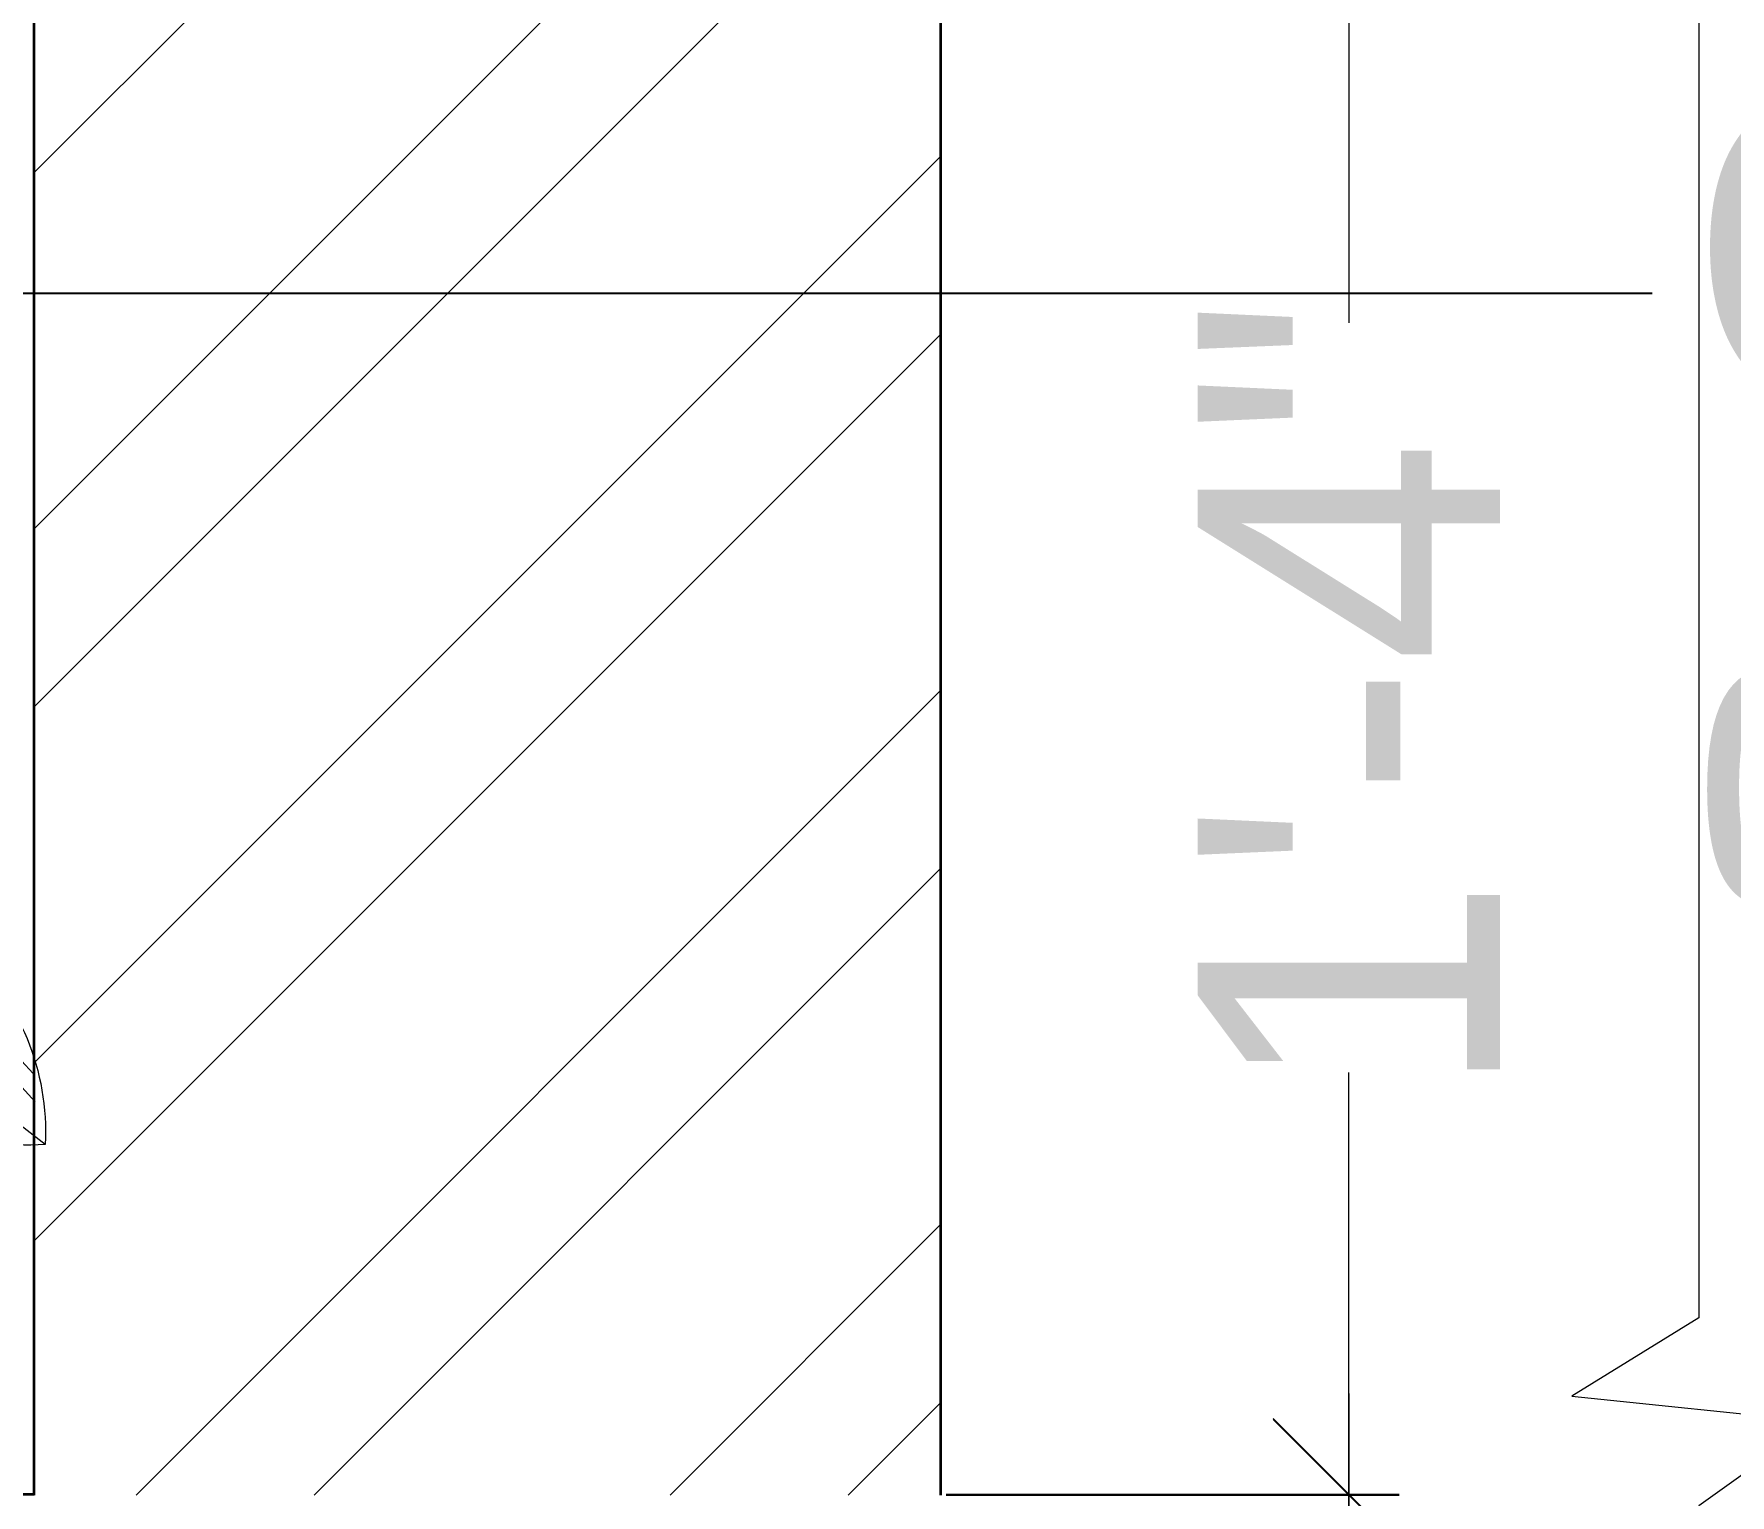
# Model space of a CAD drawing. Header units: millimetres. Extents: x 56222 to 3066687, y -650199 to -121287.
# Drawn here: x 141701.72 to 141718.57, y -185249.26 to -185234.76 of the extents above; entities that cross this region are included whole.
import ezdxf
from ezdxf import colors
from ezdxf.entities.mleader import LeaderData, LeaderLine
from ezdxf.math import Vec2, Vec3

# ---------------------------------------------------------------- set-up
doc = ezdxf.new("R2010")
doc.units = ezdxf.units.MM
doc.header["$MEASUREMENT"] = 0
doc.header["$PDMODE"] = 35
doc.linetypes.add('DASHED', pattern=[0.75, 0.5, -0.25])
doc.layers.get('Defpoints').update_dxf_attribs({"color": 220})
doc.layers.add('AR HATCH-7', color=7, linetype='Continuous')
for name, color, linetype, lineweight in [('FURNITURE', 32, 'Continuous', 9), ('furniture dimensions', 1, 'DASHED', 0), ('Text', 7, 'Continuous', 15), ('wall', 7, 'Continuous', 30)]:
    doc.layers.add(name, color=color, linetype=linetype, lineweight=lineweight)
doc.layers.add('hatch', color=250, linetype='Continuous', lineweight=9, transparency=0.5)
doc.styles.add('century g', font='GOTHIC.TTF')
doc.styles.add('style4', font='ARIALN.TTF')
doc.dimstyles.new('Archana', dxfattribs={"dimtxt": 2, "dimasz": 0.75, "dimexe": 0.5, "dimexo": 0.5, "dimgap": 0, "dimtad": 0, "dimzin": 0, "dimdsep": 46, "dimlunit": 4, "dimtxsty": 'century g', "dimblk": 'OBLIQUE', "dimcen": 0, "dimdle": 1, "dimclrd": 256, "dimclre": 256, "dimclrt": 256, "dimadec": 0, "dimazin": 0, "dimtfac": 1, "dimtofl": 0, "dimtmove": 1, "dimatfit": 3, "dimfxl": 1, "dimfxlon": 1, "dimtolj": 1, "dimtzin": 0, "dimlwd": -1, "dimlwe": -1, "dimarcsym": 0})

# ---------------------------------------------------------------- blocks, each defined once
blk = doc.blocks.new('RH')
at = {"color": 251, "true_color": 0x636466}
for p, q in [((137588.9421471866, 17688.33479975404), (137589.1436710019, 17688.33479975404)), ((137588.9421471866, 17688.33479975404), (137588.9626508127, 17688.16759033459)), ((137588.9421471866, 17688.33034896398), (137589.1436710019, 17688.33034896398)), ((137589.1436710019, 17688.33479975404), (137589.1231673759, 17688.16759033459)), ((137588.9421471866, 17688.3258981739), (137589.1436710019, 17688.3258981739)), ((137588.9576502653, 17688.2146633137), (137588.9576502653, 17688.19966444574)), ((137589.1281679233, 17688.2146633137), (137589.1281679233, 17688.19966444574)), ((137588.9707629957, 17688.16031242687), (137589.1150551928, 17688.16031242687))]:
    blk.add_line(p, q, dxfattribs=at)
for points in [[(137589.0256486894, 17688.69030151316), (137589.020074177, 17688.65878648929), (137589.0181701012, 17688.64166998004), (137589.0207088444, 17688.62962501762), (137589.0226129201, 17688.60870477072), (137589.0256486894, 17688.58968639266)], [(137589.0391150085, 17688.62899104657), (137589.0403843434, 17688.64293787782), (137589.0365761918, 17688.64800942463), (137589.0365761918, 17688.66068835811), (137589.0365761918, 17688.67083145171)], [(137589.0226129201, 17688.60870477072), (137589.0143619496, 17688.62708922206), (137589.0061109054, 17688.64547362907), (137589.0016680864, 17688.66259018263)], [(137589.025151737, 17688.59729377934), (137589.0340374486, 17688.61441028857), (137589.0403843434, 17688.63279473991), (137589.0441924949, 17688.63976811121), (137589.0454619033, 17688.65054522019), (137589.0454619033, 17688.65942046033)], [(137589.1549400267, 17688.6656744074), (137589.1310982277, 17688.64432398488), (137589.1190330944, 17688.63203443851), (137589.1135940301, 17688.62099166179), (137589.1021763403, 17688.60335877793), (137589.0928230816, 17688.58652336434)], [(137589.1021763403, 17688.60335877793), (137589.1070355804, 17688.6229152181), (137589.1118947351, 17688.64247166887), (137589.1189669749, 17688.65867964438)], [(137589.0131769876, 17688.57468639266), (137589.0010333454, 17688.59792770607), (137589.0016680864, 17688.60807084398), (137588.9997640107, 17688.6245534265), (137588.9959558591, 17688.63976811121), (137588.9972251939, 17688.65371494248)], [(137589.0737513719, 17688.58242297031), (137589.0785468483, 17688.60820339124), (137589.085308269, 17688.61579083703), (137589.0939862697, 17688.62993273699), (137589.1003836239, 17688.64425274079), (137589.1099925545, 17688.65444066324)], [(137589.1276822382, 17688.60912948688), (137589.1372911689, 17688.61931740932), (137589.1374264351, 17688.62565809607), (137589.1452540519, 17688.63563225109), (137589.1515161126, 17688.64361153329)], [(137589.0381842488, 17688.57468639266), (137589.0473659792, 17688.59222218822), (137589.0499047959, 17688.59729377934), (137589.0511741308, 17688.60933874176), (137589.0537129475, 17688.61567818635), (137589.0543476149, 17688.62582132428), (137589.0549823559, 17688.6359644622)], [(137589.0971287299, 17688.59281468267), (137589.1146861169, 17688.6007939635), (137589.1310290809, 17688.61133809226), (137589.1383300083, 17688.61447279875), (137589.1459820996, 17688.62216714568), (137589.1514614231, 17688.62914904374)], [(137589.2348557698, 17688.6250897119), (137589.2110139708, 17688.60373928937), (137589.1989488375, 17688.59144974302), (137589.1935097732, 17688.5804069663), (137589.1820920834, 17688.56277408244), (137589.1727388247, 17688.54593866883)], [(137589.153667115, 17688.54183827481), (137589.1584625914, 17688.56761869572), (137589.1652240121, 17688.57520614152), (137589.1739020128, 17688.58934804149), (137589.1802993669, 17688.60366804529), (137589.1899082976, 17688.61385596773)], [(137589.1820920834, 17688.56277408244), (137589.1869513234, 17688.5823305226), (137589.1918104782, 17688.60188697336), (137589.198882718, 17688.61809494887)], [(137588.9346435729, 17688.56665232608), (137588.921175307, 17688.58045582461), (137588.905707143, 17688.59224594883), (137588.9002790408, 17688.59804815807), (137588.8904430848, 17688.60263198228), (137588.8820152007, 17688.60541418609)], [(137588.9601968576, 17688.57194098766), (137588.9464232351, 17688.58615702162), (137588.9424031439, 17688.59015770819), (137588.9313632173, 17688.59513890824), (137588.9261391786, 17688.59953704058), (137588.9167062602, 17688.60331938107), (137588.9072733648, 17688.60710179149)], [(137588.9089212012, 17688.58984821582), (137588.8960752696, 17688.59542561232), (137588.8900655772, 17688.59339923525), (137588.8780257249, 17688.59737381809), (137588.8683938935, 17688.60055346768)], [(137589.0934238704, 17688.56698419073), (137589.1114729823, 17688.57511055853), (137589.1166012548, 17688.57753284041), (137589.1250360252, 17688.58622461692), (137589.1309470347, 17688.58964428292), (137589.1377083973, 17688.59723177418), (137589.1444698181, 17688.60481921998)], [(137589.2075979813, 17688.56854479137), (137589.217206912, 17688.57873271381), (137589.2173421782, 17688.58507340056), (137589.225169795, 17688.5950475556), (137589.2314318557, 17688.60302683778)], [(137588.8464796741, 17688.59628022625), (137588.8746586905, 17688.58110739021), (137588.8903155546, 17688.57393361842), (137588.9025492346, 17688.57256855031), (137588.9230118856, 17688.56781858748), (137588.9420232938, 17688.56473947156)], [(137589.0256486894, 17688.58968639266), (137589.0277798455, 17688.56156131548), (137589.0320909882, 17688.55294919216), (137589.0428687716, 17688.53859574192), (137589.04358732, 17688.51706550009), (137589.0364020574, 17688.49697059), (137589.0452040354, 17688.45838366843)], [(137589.177044473, 17688.55222998718), (137589.19460186, 17688.560209268), (137589.2109448239, 17688.57075339676), (137589.2182457513, 17688.57388810324), (137589.2258978427, 17688.58158245017), (137589.2313771662, 17688.58856434824)], [(137589.0928230816, 17688.58652336434), (137589.0638647882, 17688.56423653592), (137589.0428687716, 17688.53859574192)], [(137588.9230118856, 17688.56781858748), (137588.9029675935, 17688.56574665116), (137588.8829233204, 17688.563674631), (137588.8652767943, 17688.56482143687)], [(137588.9420232938, 17688.56473947156), (137589.0153047476, 17688.55391284181)], [(137589.1733396135, 17688.52639949524), (137589.1913887254, 17688.53452586302), (137589.1965169979, 17688.5369481449), (137589.2049517683, 17688.54563992143), (137589.2108627778, 17688.54905958741), (137589.2176241404, 17688.55664707867), (137589.2243855611, 17688.56423452447)], [(137588.9523575995, 17688.54819421639), (137588.9264809834, 17688.54394834388), (137588.917048088, 17688.5477307543), (137588.9007994211, 17688.55108960133), (137588.8851578553, 17688.55224288774), (137588.8723119237, 17688.55782028424)], [(137589.0184625629, 17688.54759180844), (137588.9924521981, 17688.54426200084), (137588.9844945084, 17688.53794050438), (137588.9698844639, 17688.53007617792), (137588.955225581, 17688.52449892036), (137588.9445105377, 17688.51548153937)], [(137589.0549772553, 17688.54480006705), (137589.0809502734, 17688.54840964177), (137589.0902875066, 17688.54439688466), (137589.106448853, 17688.54064030254), (137589.1220574063, 17688.53910351521), (137589.1347625986, 17688.53321255577)], [(137589.1727388247, 17688.54593866883), (137589.1630326346, 17688.51370029048), (137589.1552758276, 17688.47244113653)], [(137589.0132901442, 17688.52878251746), (137589.0428687716, 17688.53859574192), (137589.0649024238, 17688.52800618797)], [(137588.9307527998, 17688.47124132119), (137588.9534174079, 17688.49383750365), (137588.9663696204, 17688.50518830034), (137588.9777023258, 17688.50999414289), (137588.9959527082, 17688.52039634355), (137589.0132901442, 17688.52878251746)], [(137589.1596432512, 17688.49413026592), (137589.1318450666, 17688.50999005319), (137589.116368964, 17688.51754588818), (137589.1041724675, 17688.519210763), (137589.0838325443, 17688.52446145429), (137589.0649024238, 17688.52800618797)], [(137589.0838325443, 17688.52446145429), (137589.1039216457, 17688.52604087432), (137589.1240107303, 17688.52762037863), (137589.1416237991, 17688.52604086764)], [(137588.9959527082, 17688.52039634355), (137588.9761527567, 17688.51665088141), (137588.9563527994, 17688.51290550503), (137588.9397707988, 17688.50676121494)], [(137589.006765392, 17688.52483956137), (137588.997805936, 17688.50776153725), (137588.986354418, 17688.49204104562), (137588.9828118297, 17688.48492908429), (137588.9746970386, 17688.47772438844), (137588.9674164356, 17688.47264869074)], [(137589.0327640687, 17688.52707766587), (137589.0236299519, 17688.50951702213), (137589.020921521, 17688.50453394785), (137589.0117666329, 17688.49660423446), (137589.008018147, 17688.49089608225), (137589.0000604151, 17688.48457464621), (137588.9921027254, 17688.47825314973)], [(137589.0465576061, 17688.5212528248), (137589.0599782151, 17688.50670306371), (137589.0638989179, 17688.50260492786), (137589.0748132796, 17688.49735430519), (137589.0799278137, 17688.49282929806), (137589.0892650717, 17688.4888166103), (137589.0986023048, 17688.48480385319)], [(137589.0722329803, 17688.52591280918), (137589.0853584486, 17688.51178295283), (137589.1005326213, 17688.49961678638), (137589.1058167011, 17688.49368311745), (137589.1155372066, 17688.4888592967), (137589.1238942766, 17688.48587110823)], [(137588.8889781841, 17688.46719059205), (137588.8762414338, 17688.4828060254), (137588.8635047561, 17688.49842150471), (137588.8501947004, 17688.51006441944)], [(137588.9236176881, 17688.46037945206), (137588.9082837914, 17688.48165145972), (137588.8989319195, 17688.48562998128), (137588.8850507861, 17688.49471926986), (137588.8731564492, 17688.50494244946), (137588.8601198778, 17688.5100584165)], [(137589.0426709576, 17688.45506823498), (137589.0679124313, 17688.46922845121), (137589.0679124313, 17688.50359305025), (137589.0841030777, 17688.51774321316)], [(137589.169544406, 17688.49106377388), (137589.1921535567, 17688.50434733522), (137589.2023157054, 17688.50421741751), (137589.218683306, 17688.5069382037), (137589.2336899568, 17688.51149770815), (137589.2476826342, 17688.51092299621)], [(137589.0973783721, 17688.50209267117), (137589.1100835643, 17688.49620171172), (137589.1161411746, 17688.49807999907), (137589.1280798637, 17688.493811152), (137589.137630765, 17688.49039609225)], [(137589.2039896526, 17688.48332996138), (137589.2219413787, 17688.49248430997), (137589.2398930568, 17688.50163872991), (137589.2567676884, 17688.50692662649)], [(137588.8146747217, 17688.50104675495), (137588.8453457596, 17688.49190567429), (137588.8615003225, 17688.48593654598), (137588.8711300285, 17688.47826874988), (137588.8889781841, 17688.46719059205), (137588.9046189743, 17688.45595314225)], [(137588.9887487668, 17688.49525762563), (137588.9780337235, 17688.48624024464), (137588.971695535, 17688.48646378806), (137588.961294658, 17688.47921278051), (137588.9529739999, 17688.47341200486)], [(137589.2856364424, 17688.48435269892), (137589.2538833413, 17688.48835426008), (137589.23669336, 17688.48940541925), (137589.2247894353, 17688.48627126676), (137589.2039896526, 17688.48332996138), (137589.185145626, 17688.4793528696)], [(137588.8634475014, 17688.46153054277), (137588.85041093, 17688.46664650981), (137588.8475839874, 17688.47232374512), (137588.8362497347, 17688.47800618046), (137588.8271823802, 17688.48255210489)], [(137589.0429263777, 17688.39472890738), (137589.0274357789, 17688.43284232435), (137589.0092212374, 17688.44497104807), (137588.9910067696, 17688.48135713061)], [(137589.185145626, 17688.4793528696), (137589.1552758276, 17688.47244113653), (137589.143442206, 17688.45553250082), (137589.1077689806, 17688.44466341525), (137589.1214013357, 17688.42542183454), (137589.1288920061, 17688.40224477744), (137589.1443956603, 17688.38647564486)], [(137589.1927189193, 17688.48022723902), (137589.2102558365, 17688.47220306946), (137589.2289329687, 17688.46677758754), (137589.2360869618, 17688.46332066581), (137589.2469138366, 17688.4625883685), (137589.2557781119, 17688.46302940248)], [(137589.2755330014, 17688.48133503942), (137589.2951617694, 17688.47878165666), (137589.3007716803, 17688.47794767367), (137589.3113614605, 17688.47206984357), (137589.3180093245, 17688.47050777716), (137589.3266776715, 17688.46520251465), (137589.3353460608, 17688.45989731243)], [(137588.8980411227, 17688.45980686281), (137588.8787575354, 17688.45953480182), (137588.8594783243, 17688.4621005655), (137588.8515377883, 17688.46182161297), (137588.8413347371, 17688.46551691032), (137588.8334007722, 17688.46949460909)], [(137588.9992101316, 17688.44632223817), (137589.023388062, 17688.46922845121), (137589.0437906877, 17688.46457963179)], [(137589.0811089022, 17688.47099266067), (137589.059860758, 17688.45562571345), (137589.0558967795, 17688.44626766783), (137589.0468290813, 17688.4323724212), (137589.0366244047, 17688.42046220597), (137589.0315287103, 17688.40741769712)], [(137589.2250708981, 17688.46785633861), (137589.2390635754, 17688.46728162668), (137589.2439396195, 17688.47133709197), (137589.2566028889, 17688.47196714145), (137589.2667334513, 17688.47247117837)], [(137588.9947542921, 17688.46531404792), (137588.973506148, 17688.44994710068), (137588.9695421695, 17688.44058905508), (137588.9604744712, 17688.42669380843), (137588.9502697947, 17688.41478359321), (137588.9497671553, 17688.41349688272)], [(137589.0679124313, 17688.40656352635), (137589.0760077913, 17688.43486380785), (137589.090174616, 17688.45912116665)], [(137589.103481382, 17688.45981969061), (137589.103860918, 17688.44002918154), (137589.1038663121, 17688.43435762106), (137589.0996203518, 17688.42301459889), (137589.0990592829, 17688.41620876682), (137589.0950952385, 17688.40685075412), (137589.09113126, 17688.39749270852)], [(137589.1707870824, 17688.46608740769), (137589.1887574778, 17688.4577884206), (137589.1939489638, 17688.45550476102), (137589.206042122, 17688.45483554022), (137589.212499895, 17688.4526148836), (137589.2226620399, 17688.45248503943), (137589.2328241885, 17688.45235512174)], [(137589.2611722156, 17688.46086235177), (137589.2732255108, 17688.43757405494), (137589.2818939001, 17688.43226885273), (137589.294294248, 17688.42124467916), (137589.304563163, 17688.40938980526), (137589.3167099456, 17688.40241979913)], [(137589.3629848718, 17688.40467888048), (137589.3339832305, 17688.4182131599), (137589.3188770192, 17688.42648375676), (137589.3104740835, 17688.43547914498), (137589.2944407542, 17688.4490517123), (137589.2806143187, 17688.46245858672)], [(137588.9124099517, 17688.43802436861), (137588.8926188765, 17688.43767559903), (137588.8869473145, 17688.43767902182), (137588.8756109067, 17688.44194261066), (137588.868805955, 17688.4425142591), (137588.8594541161, 17688.4464928465), (137588.8501022442, 17688.45047136805)], [(137588.9552812232, 17688.4466790094), (137588.9525539386, 17688.44901392643), (137588.9046189743, 17688.45595314225)], [(137588.9669187141, 17688.43656889925), (137588.9667207634, 17688.43688524703), (137588.9667207634, 17688.45709972748)], [(137589.0171267719, 17688.45414107784), (137589.0175063079, 17688.43435056878), (137589.017511702, 17688.4286790083), (137589.0132657418, 17688.41733598613), (137589.0127046729, 17688.41053015407), (137589.0087406285, 17688.40117214135), (137589.00477665, 17688.39181409575)], [(137589.0406110092, 17688.36198660535), (137589.0497043981, 17688.39267181669), (137589.0556484057, 17688.4088356395), (137589.0633012223, 17688.4184772542), (137589.0743516204, 17688.43634261001), (137589.0855647417, 17688.45200085094)], [(137589.2865568737, 17688.45768309367), (137589.3056723917, 17688.45512815068), (137589.3243679827, 17688.4497666209), (137589.3322637574, 17688.44887967873), (137589.3418156266, 17688.44372999233), (137589.3490815171, 17688.43863325573)], [(137589.32052508, 17688.45091178154), (137589.3326718626, 17688.44394177543), (137589.3346368977, 17688.43791174699), (137589.3450167566, 17688.43063068379), (137589.3533206002, 17688.42480586376)], [(137588.9684154431, 17688.40076848089), (137588.9692937956, 17688.40315702674), (137588.9769466122, 17688.41279864144), (137588.9879970104, 17688.43066399725), (137588.9992101316, 17688.44632223817)], [(137589.0522821452, 17688.3333390946), (137589.0780316129, 17688.36815596031), (137589.090174616, 17688.40049916449), (137589.0861268992, 17688.42273508412), (137589.1144606222, 17688.44497104807)], [(137589.0817212516, 17688.44541701636), (137589.0820232902, 17688.42613387525), (137589.0794875007, 17688.40685069875), (137589.0797787971, 17688.39891060603), (137589.0760993657, 17688.38870182255), (137589.0721340057, 17688.38076168352)], [(137589.2134069679, 17688.41304816935), (137589.1867955609, 17688.42239668821), (137589.1771769966, 17688.42190899829), (137589.1597027242, 17688.41780632235), (137589.1396980041, 17688.42579874383), (137589.124183263, 17688.44045228327), (137589.1107505908, 17688.44556121288)], [(137589.2944407542, 17688.4490517123), (137589.3047533073, 17688.43173935213), (137589.3150657817, 17688.41442695709), (137589.3265272322, 17688.4009603242)], [(137588.9953666416, 17688.43973840361), (137588.9956686801, 17688.42045526248), (137588.9931328907, 17688.40117208598), (137588.9934241871, 17688.39323199326), (137588.9897447557, 17688.38302320979), (137588.9857793957, 17688.37508307075)], [(137589.0743516204, 17688.43634261001), (137589.0587560062, 17688.42358159966), (137589.043160346, 17688.41082066187), (137589.0315381369, 17688.39749252238)], [(137589.2046818064, 17688.43049565907), (137589.2308437916, 17688.43227813513), (137589.2398772038, 17688.42762156907), (137589.2557359209, 17688.42274282693), (137589.2711985977, 17688.42011713197), (137589.2834602225, 17688.41335119727)], [(137588.9313452217, 17688.42449933791), (137588.9100970776, 17688.40913239067), (137588.9061330991, 17688.39977434507), (137588.8970654008, 17688.38587909842), (137588.8868607243, 17688.37396888321), (137588.8817650299, 17688.36092437435)], [(137588.9879970104, 17688.43066399725), (137588.9724013961, 17688.41790298689), (137588.9622776286, 17688.40961935116)], [(137588.8479632008, 17688.41630126936), (137588.8293754616, 17688.40949654686), (137588.8240859825, 17688.40745007711), (137588.815046854, 17688.3993886576), (137588.8089048062, 17688.39640379608), (137588.8016143044, 17688.38932321466), (137588.7943237481, 17688.38224268278)], [(137588.8471545398, 17688.39676959459), (137588.8695767384, 17688.41464928307), (137588.9024227766, 17688.42217687278)], [(137588.9537177015, 17688.41332636783), (137588.9540972374, 17688.39353585877), (137588.9541026315, 17688.3878642983), (137588.9498566713, 17688.37652127613), (137588.9492956024, 17688.36971544406), (137588.945331558, 17688.36035743136), (137588.9413675795, 17688.35099938576)], [(137589.0800513524, 17688.41082075733), (137589.0749556579, 17688.39777624847), (137589.0692828242, 17688.39494048353), (137589.0636180157, 17688.38359741078), (137589.0590861927, 17688.37452300015)], [(137589.1444342149, 17688.40602401476), (137589.1627095903, 17688.39842013738), (137589.1679054106, 17688.39614635697), (137589.1765866843, 17688.38770077715), (137589.1825936048, 17688.38445253833), (137589.1895704016, 17688.37706265637), (137589.196547255, 17688.36967282153)], [(137589.194634387, 17688.40759560499), (137589.2070035135, 17688.39214202902), (137589.210627707, 17688.38777947831), (137589.2211477215, 17688.3817776766), (137589.2259329343, 17688.37690572763), (137589.2349663761, 17688.37224922902), (137589.2439997883, 17688.36759266296)], [(137589.3055438752, 17688.3726230186), (137589.2789241552, 17688.39038991001), (137589.264014968, 17688.3990106135), (137589.2519649436, 17688.40152522041), (137589.2320424967, 17688.40818692768), (137589.2134069679, 17688.41304816935)], [(137589.2205729928, 17688.41044675023), (137589.2326770979, 17688.39543271016), (137589.2469623495, 17688.38223412269), (137589.2518180786, 17688.3759450988), (137589.2611770442, 17688.37045262791), (137589.2693044228, 17688.36688673326)], [(137589.2320424967, 17688.40818692768), (137589.2521928797, 17688.40835613379), (137589.2723432516, 17688.40852542512), (137589.2898025353, 17688.40571678505)], [(137588.8664721285, 17688.39948512516), (137588.8598315181, 17688.37411725199), (137588.8525409618, 17688.36703672011), (137588.8428665284, 17688.35355686962), (137588.8354539801, 17688.33973504707), (137588.8251359389, 17688.33026597432)], [(137588.8908473287, 17688.31549328258), (137588.8999407177, 17688.34617849392), (137588.9058847252, 17688.36234231673), (137588.9135375419, 17688.37198393144), (137588.9245879399, 17688.38984928725), (137588.9358010612, 17688.40550752818)], [(137588.9319575712, 17688.3989236936), (137588.9322596097, 17688.37964055247), (137588.9297238202, 17688.36035737599), (137588.9300151166, 17688.35241728327), (137588.9263356853, 17688.34220849978), (137588.9223703253, 17688.33426836074)], [(137588.9936967423, 17688.40514214456), (137588.9886010479, 17688.3920976357), (137588.9829282141, 17688.38926187076), (137588.9772634057, 17688.37791879801), (137588.9727315827, 17688.36884438738)], [(137588.779495856, 17688.32230010425), (137588.8048140798, 17688.341877118), (137588.8177333709, 17688.35326537108), (137588.8239539806, 17688.36388753434), (137588.8366125234, 17688.38065188723), (137588.8471545398, 17688.39676959459)], [(137588.8424067645, 17688.3908048713), (137588.8243200704, 17688.38411142239), (137588.8072598336, 17688.37477228757), (137588.7997520134, 17688.37217179489), (137588.7915653988, 17688.36504881669), (137588.7855972395, 17688.35847987748)], [(137588.9245879399, 17688.38984928725), (137588.9089923258, 17688.3770882769), (137588.8933966655, 17688.3643273391), (137588.8817744564, 17688.35099919962)], [(137589.0055739064, 17688.39369623555), (137589.0087171415, 17688.3768527756), (137589.0200819443, 17688.358564406), (137589.0209977865, 17688.33479975404)], [(137589.0285609829, 17688.3538333438), (137589.0112451327, 17688.39039192425), (137589.008546273, 17688.39196440116)], [(137589.0643144608, 17688.37689873352), (137589.0942222591, 17688.39039192425), (137589.1266036254, 17688.39241336344), (137589.1387466284, 17688.38432756239)], [(137589.1252139051, 17688.39002580211), (137589.1307488939, 17688.36439397432), (137589.1377257474, 17688.35700413947), (137589.1468069071, 17688.34311768677), (137589.1536134866, 17688.32898760798), (137589.1635114668, 17688.31908027241)], [(137588.8366125234, 17688.38065188723), (137588.8303567817, 17688.3614964112), (137588.8241011243, 17688.34234091846), (137588.8158794076, 17688.32668466027)], [(137589.2087634485, 17688.30914395468), (137589.1843174325, 17688.32979980661), (137589.1719038187, 17688.34173725136), (137589.1661493925, 17688.35261902123), (137589.1542292694, 17688.36991621462), (137589.1443956603, 17688.38647564486)], [(137589.1488804781, 17688.38031076833), (137589.1666601014, 17688.37283977407), (137589.1832995742, 17688.36277006377), (137589.1906876416, 17688.35984664339), (137589.1985578719, 17688.35237556909), (137589.2042357419, 17688.3455541558)], [(137589.2439891632, 17688.38492474667), (137589.256250788, 17688.37815881196), (137589.2624250264, 17688.37960842772), (137589.2740355845, 17688.37451428487), (137589.2833239825, 17688.37043899195)], [(137588.810757117, 17688.37673399654), (137588.8004390758, 17688.36726492378), (137588.7998472853, 17688.36095046502), (137588.7913213307, 17688.35156625209), (137588.7845006027, 17688.34405892111)], [(137589.0453370371, 17688.33586163904), (137589.0503880115, 17688.34279858083), (137589.0583216236, 17688.36241249686), (137589.0712234833, 17688.36487074493), (137589.0813255057, 17688.37496087835)], [(137588.9302876719, 17688.36432743456), (137588.9251919774, 17688.35128292571), (137588.9195191438, 17688.34844716076), (137588.9138543353, 17688.337104088), (137588.9093225122, 17688.32802967737)], [(137588.9542563992, 17688.35630799258), (137588.9577262515, 17688.36801684535)], [(137589.015618063, 17688.33454818221), (137589.0285609829, 17688.3538333438), (137589.0371202409, 17688.36999057782)], [(137589.0558328661, 17688.3681229571), (137589.0579349436, 17688.36395778269), (137589.062859168, 17688.3442791466), (137589.062859168, 17688.33514263032)], [(137589.0762745313, 17688.36487074493), (137589.0737489705, 17688.35099681702), (137589.0743803974, 17688.34279858083), (137589.0712234833, 17688.33586163904)], [(137589.1542292694, 17688.36991621462), (137589.1596489813, 17688.35050762663), (137589.1650686084, 17688.33109902557), (137589.172604096, 17688.3151011672)], [(137589.1798905922, 17688.36488149357), (137589.1897885726, 17688.354974158), (137589.1901061536, 17688.34863998498), (137589.1982174087, 17688.33889509424), (137589.2047063787, 17688.33109922253)], [(137589.0406110092, 17688.36198660535), (137589.0327094538, 17688.34595177247), (137589.0300331871, 17688.33479975404)], [(137589.0729693875, 17688.3512052273), (137589.0703292142, 17688.32877863153), (137589.0704408833, 17688.32822065701)], [(137589.0376460314, 17688.34196044394), (137589.0368030383, 17688.33479975404)], [(137589.0209977865, 17688.33479975404), (137589.0218049476, 17688.33536439202)], [(137588.9516009975, 17688.32340540412), (137588.9570089075, 17688.31476083818), (137588.9537641963, 17688.30935797568), (137588.9575496636, 17688.29963279501), (137588.9543049524, 17688.28990764953), (137588.9570089075, 17688.27910188933), (137588.9526826259, 17688.27045732339), (137588.9570089075, 17688.26181272226), (137588.9537641963, 17688.24884583817), (137588.9591720483, 17688.24128181657), (137588.9555174203, 17688.22576396651)], [(137588.9564680932, 17688.32556656321), (137588.9618760032, 17688.31692199726), (137588.958631292, 17688.31151913476), (137588.9624167593, 17688.30179395408), (137588.9591720483, 17688.29206880861), (137588.9618760032, 17688.28126304841), (137588.9575497216, 17688.27261848245), (137588.9618760032, 17688.26397388133), (137588.958631292, 17688.25100699723), (137588.964039144, 17688.24344297565), (137588.9570096093, 17688.21359499442)], [(137588.9665732608, 17688.3258981739), (137588.971981758, 17688.30968774717), (137588.9708155621, 17688.30619233817), (137588.9743142077, 17688.29978411767), (137588.9708155621, 17688.29221077254), (137588.9708155621, 17688.28230714303), (137588.971981758, 17688.269490702), (137588.9760635016, 17688.26191735689), (137588.9713986601, 17688.25609169868), (137588.9760635016, 17688.24327522247), (137588.9725648559, 17688.23570187736), (137588.9778127953, 17688.22463312324), (137588.9766465995, 17688.21589461833), (137588.980145245, 17688.20366073961), (137588.9760635016, 17688.1966699568), (137588.9725648559, 17688.18676632728), (137588.9766465995, 17688.17919298217), (137588.9725648559, 17688.17336732396), (137588.9754804036, 17688.16754166575), (137588.9702324641, 17688.16404625676), (137588.9725648559, 17688.16055088293)], [(137588.9712381023, 17688.3258981739), (137588.9766465995, 17688.30968774717), (137588.9754804036, 17688.30619233817), (137588.9789790491, 17688.29978411767), (137588.9754804036, 17688.29221077254), (137588.9754804036, 17688.28230714303), (137588.9766465995, 17688.269490702), (137588.980728343, 17688.26191735689), (137588.9760635016, 17688.25609169868), (137588.980728343, 17688.24327522247), (137588.9772296974, 17688.23570187736), (137588.9824776368, 17688.22463312324), (137588.9813114409, 17688.21589461833), (137588.9848100865, 17688.20366073961), (137588.980728343, 17688.1966699568), (137588.9772296974, 17688.18676632728), (137588.9813114409, 17688.17919298217), (137588.9772296974, 17688.17336732396), (137588.980145245, 17688.16754166575), (137588.9748973056, 17688.16404625676), (137588.9772296974, 17688.16055088293)], [(137588.987822491, 17688.3258981739), (137588.9932309882, 17688.30968774717), (137588.9920647923, 17688.30619233817), (137588.9955634378, 17688.29978411767), (137588.9920647923, 17688.29221077254), (137588.9920647923, 17688.28230714303), (137588.9932309882, 17688.269490702), (137588.9973127317, 17688.26191735689), (137588.9926478902, 17688.25609169868), (137588.9973127317, 17688.24327522247), (137588.9938140861, 17688.23570187736), (137588.9990620255, 17688.22463312324), (137588.9978958296, 17688.21589461833), (137589.0013944752, 17688.20366073961), (137588.9973127317, 17688.1966699568), (137588.9938140861, 17688.18676632728), (137588.9978958296, 17688.17919298217), (137588.9938140861, 17688.17336732396), (137588.9967296338, 17688.16754166575), (137588.9914816943, 17688.16404625676), (137588.9938140861, 17688.16055088293)], [(137588.9954028801, 17688.3258981739), (137589.0008113772, 17688.30968774717), (137588.9996451813, 17688.30619233817), (137589.003143827, 17688.29978411767), (137588.9996451813, 17688.29221077254), (137588.9996451813, 17688.28230714303), (137589.0008113772, 17688.269490702), (137589.0048931207, 17688.26191735689), (137589.0002282794, 17688.25609169868), (137589.0048931207, 17688.24327522247), (137589.0013944752, 17688.23570187736), (137589.0066424146, 17688.22463312324), (137589.0054762188, 17688.21589461833), (137589.0089748643, 17688.20366073961), (137589.0048931207, 17688.1966699568), (137589.0013944752, 17688.18676632728), (137589.0054762188, 17688.17919298217), (137589.0013944752, 17688.17336732396), (137589.0043100229, 17688.16754166575), (137588.9990620834, 17688.16404625676), (137589.0013944752, 17688.16055088293)], [(137589.0000677216, 17688.3258981739), (137589.0054762188, 17688.30968774717), (137589.0043100229, 17688.30619233817), (137589.0078086684, 17688.29978411767), (137589.0043100229, 17688.29221077254), (137589.0043100229, 17688.28230714303), (137589.0054762188, 17688.269490702), (137589.0095579623, 17688.26191735689), (137589.0048931207, 17688.25609169868), (137589.0095579623, 17688.24327522247), (137589.0060593167, 17688.23570187736), (137589.0113072561, 17688.22463312324), (137589.0101410602, 17688.21589461833), (137589.0136397058, 17688.20366073961), (137589.0095579623, 17688.1966699568), (137589.0060593167, 17688.18676632728), (137589.0101410602, 17688.17919298217), (137589.0060593167, 17688.17336732396), (137589.0089748643, 17688.16754166575), (137589.0037269249, 17688.16404625676), (137589.0060593167, 17688.16055088293)], [(137589.0841103432, 17688.3258981739), (137589.0787018462, 17688.30968774717), (137589.079868042, 17688.30619233817), (137589.0763693965, 17688.29978411767), (137589.079868042, 17688.29221077254), (137589.079868042, 17688.28230714303), (137589.0787018462, 17688.269490702), (137589.0746201026, 17688.26191735689), (137589.0792849441, 17688.25609169868), (137589.0746201026, 17688.24327522247), (137589.0781187483, 17688.23570187736), (137589.0728708089, 17688.22463312324), (137589.0740370047, 17688.21589461833), (137589.0705383591, 17688.20366073961), (137589.0746201026, 17688.1966699568), (137589.0781187483, 17688.18676632728), (137589.0740370047, 17688.17919298217), (137589.0781187483, 17688.17336732396), (137589.0752032006, 17688.16754166575), (137589.0804511399, 17688.16404625676), (137589.0781187483, 17688.16055088293)], [(137589.0887751848, 17688.3258981739), (137589.0833666876, 17688.30968774717), (137589.0845328835, 17688.30619233817), (137589.0810342379, 17688.29978411767), (137589.0845328835, 17688.29221077254), (137589.0845328835, 17688.28230714303), (137589.0833666876, 17688.269490702), (137589.0792849441, 17688.26191735689), (137589.0839497856, 17688.25609169868), (137589.0792849441, 17688.24327522247), (137589.0827835897, 17688.23570187736), (137589.0775356503, 17688.22463312324), (137589.0787018462, 17688.21589461833), (137589.0752032006, 17688.20366073961), (137589.0792849441, 17688.1966699568), (137589.0827835897, 17688.18676632728), (137589.0787018462, 17688.17919298217), (137589.0827835897, 17688.17336732396), (137589.079868042, 17688.16754166575), (137589.0851159814, 17688.16404625676), (137589.0827835897, 17688.16055088293)], [(137589.0963555739, 17688.3258981739), (137589.0909470768, 17688.30968774717), (137589.0921132726, 17688.30619233817), (137589.088614627, 17688.29978411767), (137589.0921132726, 17688.29221077254), (137589.0921132726, 17688.28230714303), (137589.0909470768, 17688.269490702), (137589.0868653333, 17688.26191735689), (137589.0915301747, 17688.25609169868), (137589.0868653333, 17688.24327522247), (137589.0903639789, 17688.23570187736), (137589.0851160395, 17688.22463312324), (137589.0862822353, 17688.21589461833), (137589.0827835897, 17688.20366073961), (137589.0868653333, 17688.1966699568), (137589.0903639789, 17688.18676632728), (137589.0862822353, 17688.17919298217), (137589.0903639789, 17688.17336732396), (137589.0874484312, 17688.16754166575), (137589.0926963706, 17688.16404625676), (137589.0903639789, 17688.16055088293)], [(137589.1129399625, 17688.3258981739), (137589.1075314655, 17688.30968774717), (137589.1086976613, 17688.30619233817), (137589.1051990157, 17688.29978411767), (137589.1086976613, 17688.29221077254), (137589.1086976613, 17688.28230714303), (137589.1075314655, 17688.269490702), (137589.1034497219, 17688.26191735689), (137589.1081145634, 17688.25609169868), (137589.1034497219, 17688.24327522247), (137589.1069483676, 17688.23570187736), (137589.1017004282, 17688.22463312324), (137589.102866624, 17688.21589461833), (137589.0993679784, 17688.20366073961), (137589.1034497219, 17688.1966699568), (137589.1069483676, 17688.18676632728), (137589.102866624, 17688.17919298217), (137589.1069483676, 17688.17336732396), (137589.1040328199, 17688.16754166575), (137589.1092807592, 17688.16404625676), (137589.1069483676, 17688.16055088293)], [(137589.1176048041, 17688.3258981739), (137589.1121963069, 17688.30968774717), (137589.1133625028, 17688.30619233817), (137589.1098638572, 17688.29978411767), (137589.1133625028, 17688.29221077254), (137589.1133625028, 17688.28230714303), (137589.1121963069, 17688.269490702), (137589.1081145634, 17688.26191735689), (137589.1127794049, 17688.25609169868), (137589.1081145634, 17688.24327522247), (137589.111613209, 17688.23570187736), (137589.1063652696, 17688.22463312324), (137589.1075314655, 17688.21589461833), (137589.1040328199, 17688.20366073961), (137589.1081145634, 17688.1966699568), (137589.111613209, 17688.18676632728), (137589.1075314655, 17688.17919298217), (137589.111613209, 17688.17336732396), (137589.1086976613, 17688.16754166575), (137589.1139456007, 17688.16404625676), (137589.111613209, 17688.16055088293)], [(137589.1277099716, 17688.32556656321), (137589.1223020618, 17688.31692199726), (137589.1255467728, 17688.31151913476), (137589.1217613055, 17688.30179395408), (137589.1250060167, 17688.29206880861), (137589.1223020618, 17688.28126304841), (137589.1266283432, 17688.27261848245), (137589.1223020618, 17688.26397388133), (137589.1255467728, 17688.25100699723), (137589.120138921, 17688.24344297565), (137589.1271684556, 17688.21359499442)], [(137589.1325770675, 17688.32340540412), (137589.1271691575, 17688.31476083818), (137589.1304138687, 17688.30935797568), (137589.1266284013, 17688.29963279501), (137589.1298731124, 17688.28990764953), (137589.1271691575, 17688.27910188933), (137589.1314954391, 17688.27045732339), (137589.1271691575, 17688.26181272226), (137589.1304138687, 17688.24884583817), (137589.1250060167, 17688.24128181657), (137589.1286606446, 17688.22576396651)]]:
    blk.add_lwpolyline(points, dxfattribs=at)
for points in [[(137589.0410072292, 17688.34235427863, 0.1399739004798105), (137589.0625999107, 17688.37164416517)], [(137589.0300331871, 17688.33479975404, -0.2879449894258035), (137589.0439586374, 17688.34245633668, -0.4841871674557733)]]:
    blk.add_lwpolyline(points, format="xyb", dxfattribs=at)
for points in [[(137588.9737857626, 17688.16031242687), (137588.9737857626, 17688.15648823097, 0.2690106951367682), (137588.9805857625, 17688.14333456367), (137589.1035923024, 17688.14333456367, 0.2690106951367671), (137589.1103923024, 17688.15648823097), (137589.1103923024, 17688.16031242687)], [(137588.9771857625, 17688.15691242687), (137588.9771857625, 17688.15640045875, 0.2488902045346208), (137588.9816496308, 17688.14673456367), (137589.1025284341, 17688.14673456367, 0.2488902045344101), (137589.1069923023, 17688.15640045875), (137589.1069923023, 17688.15691242687)]]:
    blk.add_lwpolyline(points, format="xyb", close=True, dxfattribs=at)
for centre, radius, start, end in [((137589.0867446052, 17688.61042157221), 0.1005659778569198, 127.4104503956833, 191.8988669945465), ((137588.9380455131, 17688.60182148654), 0.1245111705797051, 354.4069666099801, 45.28531610844313), ((137589.1536868111, 17688.5651162384), 0.1005659778569198, 89.28598329185125, 153.7743995448722), ((137589.0314000293, 17688.65015343294), 0.1245111705797051, 316.2824992682312, 7.160848869145634), ((137589.2336025542, 17688.52453154289), 0.1005659778569198, 89.28598329185125, 153.7743995448722), ((137589.1113157723, 17688.60956873743), 0.1245111705797051, 316.2824992682312, 7.160848869145634), ((137588.9030380889, 17688.48535603001), 0.1245111705797051, 66.13793359927546, 117.0162832458379), ((137589.0798924415, 17688.60026295713), 0.01886737567351117, 150.488408942267, 313.2626563260196), ((137588.9454017534, 17688.5827456074), 0.01832034161067742, 259.3732472281858, 64.0886865247132), ((137588.9414855733, 17688.62925589941), 0.1005659778569198, 199.1414172417852, 263.6298339316419), ((137589.0069940857, 17688.59251192461), 0.01886737567351117, 188.6128763844434, 351.3871236155566), ((137589.0438063038, 17688.59212277461), 0.01832034161067742, 187.642280306506, 352.357719693494), ((137589.1086113122, 17688.57722999615), 0.01832034161067742, 149.5178129668894, 314.2332522289454), ((137588.9334923512, 17688.54791089818), 0.01886737567351117, 260.3438432732882, 63.11809017107295), ((137589.073843775, 17688.54462034168), 0.01886737567351117, 78.93764830828687, 241.7118952899945), ((137589.0638567319, 17688.46349599394), 0.1005659778569198, 17.73522213977242, 82.22363872896855), ((137589.1598081846, 17688.55967826162), 0.01886737567351117, 150.488408942267, 313.2626563260196), ((137589.0312209027, 17688.46680553376), 0.1005659778569198, 112.9835476514813, 177.4719643005488), ((137589.0003038247, 17688.54246949554), 0.01886737567351117, 313.4952912810992, 116.2695380132508), ((137589.1885270553, 17688.53664530064), 0.01832034161067742, 149.5178129668894, 314.2332522289454), ((137589.0216757462, 17688.51249397559), 0.01832034161067742, 312.5246949494887, 117.2401344052122), ((137589.0610831063, 17688.51008838311), 0.01832034161067742, 77.9670522552623, 242.6824917276907), ((137589.2088912048, 17688.41936281965), 0.1005659778569198, 40.25880093906763, 104.7472177285512), ((137588.8587009674, 17688.41062991143), 0.1005659778569198, 51.47420435194083, 115.9626211965395), ((137589.1870406709, 17688.4981248346), 0.01886737567351117, 101.4612271985591, 264.2354739149312), ((137588.9330328124, 17688.53970414698), 0.1245111705797051, 198.0877551055968, 248.966105042121), ((137588.9532356519, 17688.59370581795), 0.1245111705797051, 259.5970985165572, 310.4754482186457), ((137589.1058239789, 17688.60640901519), 0.1245111705797051, 244.7317385591225, 295.6100879779345), ((137589.2930361868, 17688.47592454789), 0.01832034161067742, 62.59412953484181, 227.309568929725), ((137588.9104537148, 17688.47389565238), 0.01886737567351117, 251.985947948959, 54.76019473847193), ((137589.192912496, 17688.5674508419), 0.1245111705797051, 267.2553174232594, 318.1336667826648), ((137589.2402415461, 17688.38377176308), 0.1245111705797051, 9.666532721447343, 60.54488270409963), ((137589.0676131827, 17688.4578076912), 0.01886737567351117, 342.0750189085354, 144.8492659333007), ((137589.1884812975, 17688.46133875812), 0.01832034161067742, 100.4906308728191, 265.2060703893234), ((137588.9812585727, 17688.45212907843), 0.01886737567351117, 342.0750189085354, 144.8492659333007), ((137589.130959301, 17688.40615335824), 0.1005659778569198, 141.5632753907735, 206.0516921402011), ((137589.044604691, 17688.40047474547), 0.1005659778569198, 141.5632753907735, 173.1589326481008), ((137589.1007207092, 17688.44170854479), 0.01832034161067742, 341.1044226878041, 145.8198622643277), ((137589.272214817, 17688.44556402444), 0.01886737567351117, 63.56472554340497, 226.338972808453), ((137588.8943031194, 17688.4408131933), 0.01832034161067742, 251.0153515372735, 55.73079109108305), ((137589.0143660991, 17688.43602993204), 0.01832034161067742, 341.1044226878041, 145.8198622643277), ((137589.2234894579, 17688.42899562252), 0.01886737567351117, 74.92336989817926, 237.6976164348833), ((137589.2078478006, 17688.34876944609), 0.1005659778569198, 13.72094350625082, 78.2093597626996), ((137589.0017696666, 17688.48028445696), 0.1245111705797051, 288.176825953396, 339.0551756925142), ((137589.3326748068, 17688.50056848293), 0.1005659778569198, 223.052982157259, 287.5413985856079), ((137588.8320769781, 17688.40717642172), 0.01832034161067742, 325.3858051882342, 130.1012447131328), ((137588.9178495022, 17688.41131436843), 0.01886737567351117, 342.0750189085354, 144.8492659333007), ((137588.9154150564, 17688.47460584421), 0.1245111705797051, 288.176825953396, 339.0551756925142), ((137588.9038330924, 17688.3288791044), 0.1245111705797051, 132.1504915560798, 183.0288412377439), ((137588.9811956206, 17688.35966003546), 0.1005659778569198, 141.5632753907735, 206.0516921402011), ((137588.9509570288, 17688.39521522203), 0.01832034161067742, 341.1044226878041, 145.8198622643277), ((137589.1599100631, 17688.39621926925), 0.01832034161067742, 47.41491597526126, 212.1303552884675), ((137589.0848281468, 17688.32110525132), 0.1245111705797051, 354.4873191834842, 45.36566899570046), ((137589.2083426834, 17688.39544169501), 0.01832034161067742, 73.95277346154312, 238.6682129585195), ((137588.8590615677, 17688.38213400266), 0.01886737567351117, 326.3564013168669, 129.1306483526904), ((137588.852005986, 17688.4337911342), 0.1245111705797051, 288.176825953396, 339.0551756925142), ((137589.1318655477, 17688.37236982531), 0.01886737567351117, 48.38551214220978, 211.1597591249011), ((137588.7879914971, 17688.422506591), 0.1005659778569198, 265.1539753882711, 329.6423919696181), ((137589.2597167235, 17688.4883939293), 0.1245111705797051, 240.7174598724254, 291.5958095863593), ((137589.044604691, 17688.40047474547), 0.1005659778569198, 203.6009844336998, 206.0516921402011), ((137589.2046184981, 17688.40962447661), 0.1005659778569198, 207.8737685696186, 272.3621850208046), ((137588.9707629957, 17688.16847242687), 0.00816, 186.2057742711774, 270), ((137589.1150551928, 17688.16847242687), 0.00816, 270, 353.7942257288227)]:
    blk.add_arc(centre, radius, start, end, dxfattribs=at)
blk = doc.blocks.new('_Oblique')
at = {"layer": 'wall', "color": 0, "lineweight": -2}
blk.add_line((-0.5, -0.5), (0.5, 0.5), dxfattribs=at)
blk = doc.blocks.new('*D313')
at = {"layer": 'Defpoints', "color": 0, "linetype": 'Continuous', "lineweight": 30, "transparency": 16777216}
for p in [(141701.7227903161, -185249.2548214829), (141714.7801679266, -185249.2548214829), (141701.726630432, -185281.2549460156)]:
    blk.add_point(p, dxfattribs=at)
at = {"layer": 'furniture dimensions', "color": 5, "linetype": 'Continuous', "transparency": 16777216}
for p, q in [((141714.7801679266, -185248.2548214829), (141714.7801679266, -185261.2994112816)), ((141710.7801679266, -185249.2548214829), (141715.2801679266, -185249.2548214829)), ((141714.7801679266, -185282.2549460156), (141714.7801679266, -185269.210356217))]:
    blk.add_line(p, q, dxfattribs=at)
at = {"layer": 'furniture dimensions', "color": 5, "linetype": 'ByBlock', "transparency": 16777216}
blk.add_line((141710.7801679266, -185281.2549460156), (141715.2801679266, -185281.2549460156), dxfattribs=at)
at = {"layer": 'furniture dimensions', "color": 5, "linetype": 'Continuous', "transparency": 16777216, "xscale": 1.5, "yscale": 1.5, "zscale": 1.5}
for p, rotation in [((141714.7801679266, -185249.2548214829), 90), ((141714.7801679266, -185281.2549460156), 270)]:
    blk.add_blockref('_Oblique', p, dxfattribs=dict(at, rotation=rotation))
at = {"layer": 'furniture dimensions', "linetype": 'Continuous', "lineweight": 0, "transparency": 16777216, "insert": (141714.7801679265, -185265.2548837493), "char_height": 3, "attachment_point": 5, "rotation": 90, "style": 'century g'}
blk.add_mtext('\\A1;2\'-8"', dxfattribs=at)
blk = doc.blocks.new('*D314')
at = {"layer": 'Defpoints', "color": 0, "linetype": 'Continuous', "lineweight": 30, "transparency": 16777216}
for p in [(141701.726630432, -185233.4309089147), (141714.7801679266, -185233.4309089147), (141701.7228103994, -185249.2642422608)]:
    blk.add_point(p, dxfattribs=at)
at = {"layer": 'furniture dimensions', "color": 5, "linetype": 'Continuous', "transparency": 16777216}
for p, q in [((141714.7801679266, -185232.4309089147), (141714.7801679266, -185237.6266374504)), ((141710.7801679266, -185233.4309089147), (141715.2801679266, -185233.4309089147)), ((141714.7801679266, -185250.2642422608), (141714.7801679266, -185245.0685137251))]:
    blk.add_line(p, q, dxfattribs=at)
at = {"layer": 'furniture dimensions', "color": 5, "linetype": 'ByBlock', "transparency": 16777216}
blk.add_line((141710.7801679266, -185249.2642422608), (141715.2801679266, -185249.2642422608), dxfattribs=at)
at = {"layer": 'furniture dimensions', "color": 5, "linetype": 'Continuous', "transparency": 16777216, "xscale": 1.5, "yscale": 1.5, "zscale": 1.5}
for p, rotation in [((141714.7801679266, -185233.4309089147), 90), ((141714.7801679266, -185249.2642422608), 270)]:
    blk.add_blockref('_Oblique', p, dxfattribs=dict(at, rotation=rotation))
at = {"layer": 'furniture dimensions', "linetype": 'Continuous', "lineweight": 0, "transparency": 16777216, "insert": (141714.7801679266, -185241.3475755877), "char_height": 3, "attachment_point": 5, "rotation": 90, "style": 'century g'}
blk.add_mtext('\\A1;1\'-4"', dxfattribs=at)

msp = doc.modelspace()

# ---------------------------------------------------------------- hatches: boundary and pattern name
at = {"layer": 'AR HATCH-7', "lineweight": 18, "true_color": 0x939598, "transparency": 33554687}
h = msp.add_hatch(dxfattribs=at)
h.set_pattern_fill('ANSI32', color=252, scale=10)
h.set_pattern_definition([(45, (2126.145091548096, -1069.946462873719), (-2.651650429449553, 2.651650429449553), []), (45, (2127.912858498096, -1069.946462873719), (-2.651650429449553, 2.651650429449553), [])])
h.paths.add_polyline_path([(141710.7266304374, -185186.2642422478), (141701.7266304319, -185186.2642422478), (141701.7266304319, -185249.2642422607), (141710.7266304374, -185249.2642422607)])
h.paths.add_polyline_path([(141710.7266304374, -185269.2642422489), (141701.7266304319, -185269.2642422489), (141701.7266304319, -185313.2642422478), (141710.7266304374, -185313.2642422478)])

# ---------------------------------------------------------------- linework, layer by layer
at = {"layer": 'hatch', "lineweight": 35, "transparency": 33554687, "elevation": 0.129321579205486}
for points in [[(141701.7266304319, -185249.2642422607), (141701.7266304319, -185189.2642422486), (141710.7266304374, -185189.2642422487), (141710.7266304374, -185249.2642422607)], [(141668.7266304365, -185313.2642422477), (141668.7266314109, -185249.2548214828), (141701.7266314063, -185249.2548214828)]]:
    msp.add_lwpolyline(points, dxfattribs=at)
at = {"layer": 'Text', "color": 251, "linetype": 'Continuous', "lineweight": 0, "true_color": 0x636466, "elevation": 0.129321579205486}
msp.add_lwpolyline([(141718.2553565018, -185181.3174627585), (141718.2553565018, -185247.5028290914), (141716.9943924654, -185248.2835212547), (141719.4284484799, -185248.5335212547), (141718.2553565018, -185249.3705041184), (141718.2553565018, -185318.4995797518)], dxfattribs=at)

# ---------------------------------------------------------------- block references
at = {"layer": 'FURNITURE', "color": 252, "true_color": 0x939598, "xscale": -19.45028842556015, "yscale": 19.45028842556015, "zscale": 19.45028842556015}
msp.add_blockref('RH', (2817843.279458649, -529288.7538121633, 0.129321579205486), dxfattribs=at)

# ---------------------------------------------------------------- dimensions: what is measured, and where the dimension line sits
at = {"layer": 'furniture dimensions', "color": 5, "linetype": 'Continuous', "lineweight": 0}
for base, p1, p2, picture, middle in [((141714.7801679266, -185233.4309089147, 0.129321579205486), (141701.7228103993, -185249.2642422607, 0.129321579205486), (141701.7266304319, -185233.4309089146, 0.129321579205486), '*D314', (141714.7801679266, -185241.3475755877, 0.129321579205486)), ((141714.7801679266, -185249.2548214829, 0.129321579205486), (141701.7266304319, -185281.2549460156, 0.129321579205486), (141701.722790316, -185249.2548214828, 0.129321579205486), '*D313', (141714.7801679265, -185265.2548837493, 0.129321579205486))]:
    dim = msp.add_linear_dim(base=base, p1=p1, p2=p2, angle=90, dimstyle='Archana', override={"dimtxt": 3, "dimasz": 1.5, "dimdec": 0, "dimclrd": 5, "dimclre": 5, "dimfxl": 4}, dxfattribs=at)
    dim.commit()
    dim.dimension.update_dxf_attribs({"geometry": picture, "text_midpoint": middle})

# ---------------------------------------------------------------- leaders
at = {"layer": 'Text', "color": 1, "lineweight": 0, "ltscale": 20}
ml = msp.add_multileader_mtext('Standard', dxfattribs=at)
ml.set_content('Glass \\Pdesign', color=1, style='style4')
ml.set_leader_properties()
ml.build(insert=Vec2(0, 0))
ml.multileader.update_dxf_attribs({"dogleg_length": 2.024561314337916, "arrow_head_size": 2})
ctx = ml.context
ctx.base_point, ctx.char_height, ctx.arrow_head_size, ctx.landing_gap_size, ctx.plane_origin = Vec3(141717.7926336228, -185237.3306846327, 0.129321579205486), 3, 2, 0.4, Vec3(141650.7571375595, -185237.3306846327, 0.129321579205486)
notes = []
notes.append((ctx, [(0, (1, 1, 0), (141715.7680723084, -185237.3306846327, 0.129321579205486), (1, 0), 2.024561314337916, [(0, [(141698.2958013266, -185237.3306846327, 0.129321579205486)], 0, [])])]))
ctx.mtext.insert = Vec3(141718.1926336228, -185235.3896887254, 0.129321579205486)
for ctx, leaders in notes:
    for number, flags, end, landing, length, lines in leaders:
        leader = LeaderData()
        leader.index, (leader.has_last_leader_line, leader.has_dogleg_vector, leader.attachment_direction) = number, flags
        leader.last_leader_point, leader.dogleg_vector, leader.dogleg_length = Vec3(end), Vec3(landing), length
        for number, points, colour, breaks in lines:
            line = LeaderLine()
            line.index, line.vertices, line.color, line.breaks = number, Vec3.list(points), colors.encode_raw_color(colour), breaks
            leader.lines.append(line)
        ctx.leaders.append(leader)

doc.saveas('drawing.dxf')
